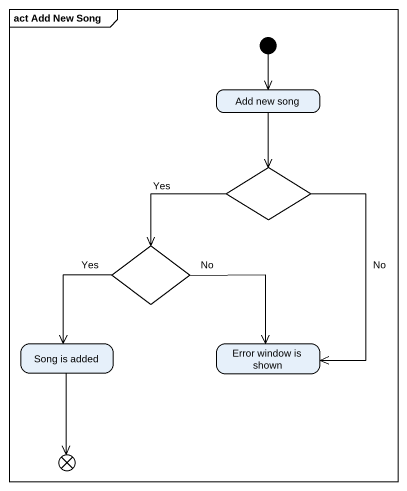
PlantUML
@startuml
mainframe act Add New Song
hide empty description
state "Add new song" as Add_new_song
state choice1 <<choice>>
state choice2 <<choice>>
state "Song is added" as Song_is_added
state "Error window is shown" as Error_window_is_shown
state flowfinal1 <<end>>
[*] --> Add_new_song
Add_new_song --> choice1
choice1 --> choice2 : Yes
choice1 --> Error_window_is_shown : No
choice2 --> Song_is_added : Yes
choice2 --> Error_window_is_shown : No
Song_is_added --> flowfinal1
@enduml
